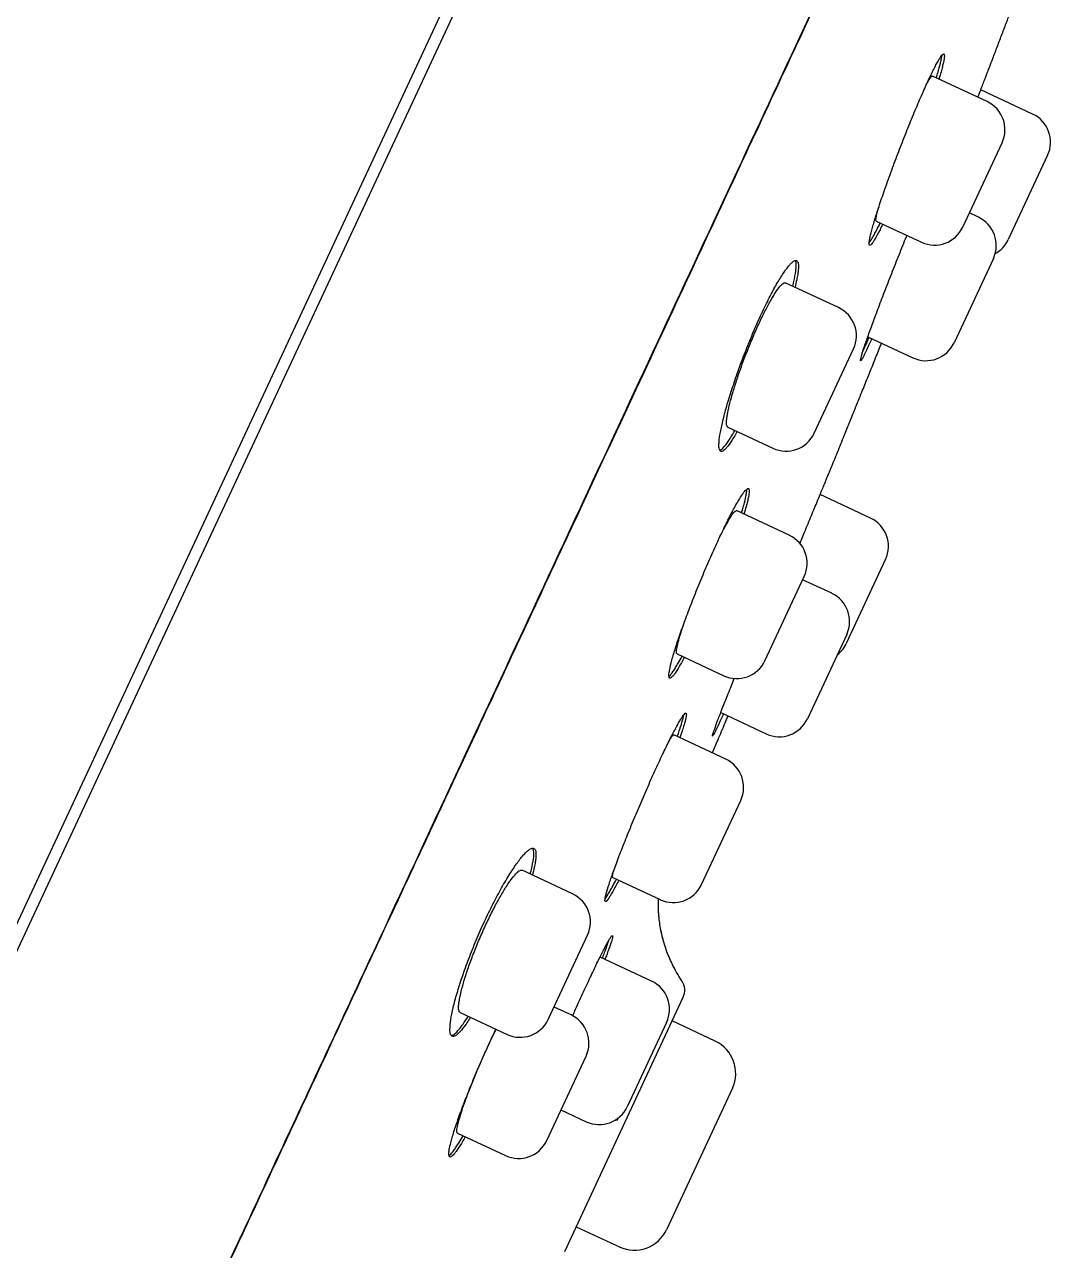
# Model space of a CAD drawing. Header units: millimetres. Extents: x 863 to 5283, y 810 to 2397.
# Drawn here: x 1731.287 to 1733.141, y 1442.473 to 1444.687 of the extents above; entities that cross this region are included whole.
import ezdxf

# ---------------------------------------------------------------- set-up
doc = ezdxf.new("R2010")
doc.units = ezdxf.units.MM
doc.layers.add('Wbudowane', color=175, linetype='Continuous')

# ---------------------------------------------------------------- blocks, each defined once
blk = doc.blocks.new('Z$W@#14502')
for p, q in [((10.0425, 133.3138), (13.9443, 141.6812)), ((13.6656, 141.1336), (12.335, 138.28)), ((14.4163, 140.4691), (14.3175, 140.5152)), ((14.4985, 140.4467), (14.4047, 140.4903)), ((14.3723, 140.2425), (14.4433, 140.3947)), ((14.5255, 140.3722), (14.4545, 140.22)), ((14.2161, 140.2535), (14.2979, 140.2154)), ((14.4005, 140.2603), (14.3842, 140.268)), ((14.4276, 140.1859), (14.3566, 140.0337)), ((14.1479, 140.0971), (14.0518, 140.1418)), ((14.2009, 140.0445), (14.2822, 140.0066)), ((14.104, 139.8704), (14.175, 140.0226)), ((13.9479, 139.8813), (14.0295, 139.8433)), ((14.2057, 139.717), (14.1146, 139.7595)), ((14.0589, 139.6862), (13.9636, 139.7306)), ((14.2328, 139.6426), (14.1618, 139.4903)), ((14.015, 139.4595), (14.086, 139.6118)), ((14.1357, 139.5812), (14.0831, 139.6057)), ((14.1628, 139.5068), (14.0918, 139.3545)), ((13.8562, 139.4718), (13.9405, 139.4324)), ((13.9351, 139.3658), (14.0174, 139.3274)), ((13.9442, 139.2817), (13.8504, 139.3255)), ((13.9003, 139.0551), (13.9713, 139.2073)), ((13.6675, 139.0384), (13.5762, 139.081)), ((13.7402, 139.0679), (13.8259, 139.028)), ((13.6235, 138.8117), (13.6945, 138.964)), ((13.8102, 138.8808), (13.7172, 138.9242)), ((13.2881, 138.8909), (13.2909, 138.897)), ((13.6648, 138.8198), (13.634, 138.8341)), ((13.6533, 138.3928), (13.8673, 138.8519)), ((13.4645, 138.8241), (13.5491, 138.7847)), ((13.8373, 138.8064), (13.7663, 138.6541)), ((13.9252, 138.7726), (13.8473, 138.8089)), ((13.6209, 138.5931), (13.6919, 138.7453)), ((13.9562, 138.6875), (13.837, 138.4319)), ((13.6466, 138.6482), (13.6919, 138.627)), ((13.4598, 138.6064), (13.5465, 138.566)), ((13.674, 138.4373), (13.752, 138.401))]:
    blk.add_line(p, q)
for centre, radius, start, end in [((14.3926, 140.4184), 0.056, 335, 65), ((14.4748, 140.3959), 0.056, 335, 65), ((14.3769, 140.2096), 0.056, 335, 65), ((14.3216, 140.2661), 0.056, 245, 335), ((14.4038, 140.2436), 0.056, 298.8812, 335), ((14.1242, 140.0463), 0.056, 335, 65), ((14.3059, 140.0573), 0.056, 245, 335), ((14.0532, 139.894), 0.056, 245, 335), ((14.182, 139.6663), 0.056, 335, 65), ((14.0352, 139.6354), 0.056, 335, 65), ((14.112, 139.5304), 0.056, 335, 65), ((14.111, 139.514), 0.056, 308.2345, 335), ((13.9642, 139.4832), 0.056, 245, 335), ((14.041, 139.3782), 0.056, 245, 335), ((13.9205, 139.231), 0.056, 335, 65), ((13.8495, 139.0787), 0.056, 245, 335), ((13.6438, 138.9877), 0.056, 335, 65), ((13.7866, 138.8301), 0.056, 335, 65), ((13.8401, 138.8645), 0.03, 334.9999, 33.9377), ((13.5728, 138.8354), 0.056, 245, 335), ((13.6411, 138.769), 0.056, 335, 65), ((13.8982, 138.7145), 0.064, 335, 65), ((13.7156, 138.6778), 0.056, 245, 335), ((13.5701, 138.6167), 0.056, 245, 335), ((13.779, 138.459), 0.064, 245, 335)]:
    blk.add_arc(centre, radius, start, end)
for points, knots in [([(10.7566, 133.4578), (10.7566, 133.4578), (10.7566, 133.4579), (10.7568, 133.4583), (10.7577, 133.4602), (10.7611, 133.4676), (10.7699, 133.4865), (10.784, 133.5166), (10.8027, 133.5568), (10.8248, 133.6041), (10.8491, 133.6562), (10.8755, 133.713), (10.9054, 133.777), (10.9388, 133.8486), (10.9742, 133.9244), (11.0048, 133.9902), (11.0272, 134.0381), (11.0394, 134.0642), (11.0479, 134.0824), (11.057, 134.1021), (11.0712, 134.1325), (11.0931, 134.1795), (11.1193, 134.2357), (11.1472, 134.2954), (11.1761, 134.3575), (11.2113, 134.4329), (11.2559, 134.5287), (11.3094, 134.6436), (11.3712, 134.7762), (11.4374, 134.9182), (11.5095, 135.0728), (11.5852, 135.2353), (11.6673, 135.4115), (11.7529, 135.5952), (11.8448, 135.7925), (11.9443, 136.0059), (12.03, 136.1898), (12.1, 136.3401), (12.1409, 136.4279), (12.1728, 136.4961), (12.1926, 136.5386), (12.2117, 136.5796), (12.2329, 136.6253), (12.2656, 136.6954), (12.3165, 136.8044), (12.4069, 136.9984), (12.5296, 137.2617), (12.6759, 137.5755), (12.8277, 137.9014), (12.9839, 138.2365), (13.138, 138.567), (13.2614, 138.8318), (13.3423, 139.0055), (13.3859, 139.0988), (13.4125, 139.1559), (13.4373, 139.2093), (13.4644, 139.2673), (13.512, 139.3694), (13.578, 139.511), (13.6717, 139.7121), (13.7729, 139.9292), (13.8799, 140.1587), (13.979, 140.3714), (14.0693, 140.5651), (14.1466, 140.731), (14.2008, 140.8472), (14.2359, 140.9227), (14.2595, 140.9732), (14.2843, 141.0265), (14.3153, 141.0928), (14.3346, 141.1343), (14.347, 141.161)], [0, 0, 0, 0, 0.003912, 0.008059, 0.017229, 0.04406, 0.073233, 0.102451, 0.13115, 0.157102, 0.179165, 0.199447, 0.219812, 0.239559, 0.257449, 0.273451, 0.280966, 0.285329, 0.288107, 0.290934, 0.295923, 0.304046, 0.314681, 0.322748, 0.331116, 0.341654, 0.354001, 0.36887, 0.384512, 0.400799, 0.41665, 0.434494, 0.451638, 0.470275, 0.489167, 0.509363, 0.531857, 0.54161, 0.55199, 0.556657, 0.560857, 0.563959, 0.568187, 0.573697, 0.58366, 0.598755, 0.627971, 0.657092, 0.686051, 0.718511, 0.750155, 0.777919, 0.792223, 0.798583, 0.804, 0.808176, 0.813518, 0.820242, 0.836801, 0.853293, 0.877005, 0.898457, 0.919114, 0.938823, 0.955679, 0.969161, 0.974587, 0.979357, 0.984977, 0.991938, 1, 1, 1, 1]), ([(13.8536, 140.1044), (13.9002, 140.2044), (13.9456, 140.3017), (14.0337, 140.4907), (14.0764, 140.5823), (14.1589, 140.7593), (14.1987, 140.8446), (14.2752, 141.0089), (14.312, 141.0878), (14.3474, 141.1636)], [0, 0, 0, 0, 0.25, 0.25, 0.5, 0.5, 0.75, 0.75, 1, 1, 1, 1]), ([(14.421, 140.5324), (14.423, 140.5378), (14.4274, 140.5492), (14.435, 140.5693), (14.4434, 140.5913), (14.4518, 140.6134), (14.4601, 140.6355), (14.4684, 140.6575), (14.4766, 140.6793), (14.4825, 140.695), (14.4856, 140.7034), (14.4861, 140.7046)], [0, 0, 0, 0, 0.0846519, 0.2136323, 0.3423034, 0.4706626, 0.5987073, 0.7264347, 0.8538423, 0.9786608, 1, 1, 1, 1]), ([(14.2599, 140.3876), (14.2643, 140.399), (14.2688, 140.4102), (14.2754, 140.4267), (14.2776, 140.4321), (14.282, 140.4429), (14.2843, 140.4483), (14.2908, 140.4638), (14.295, 140.4736), (14.3011, 140.4874), (14.3031, 140.4919), (14.307, 140.5005), (14.3088, 140.5046), (14.3142, 140.5162), (14.3176, 140.5231), (14.3222, 140.5321), (14.3236, 140.5349), (14.3264, 140.5399), (14.3289, 140.5444), (14.331, 140.5479), (14.333, 140.5508), (14.3339, 140.5521), (14.3363, 140.5548), (14.3374, 140.5556), (14.3385, 140.555), (14.3388, 140.5546), (14.3391, 140.5531), (14.3391, 140.5521), (14.3389, 140.5482), (14.3383, 140.5446), (14.3368, 140.5376), (14.3362, 140.535), (14.3348, 140.5294), (14.334, 140.5263), (14.3319, 140.5189), (14.3307, 140.5145), (14.3292, 140.5097)], [0, 0, 0, 0, 0.086018, 0.086018, 0.129028, 0.129028, 0.172037, 0.172037, 0.258055, 0.258055, 0.301064, 0.301064, 0.344074, 0.344074, 0.430092, 0.430092, 0.473101, 0.473101, 0.51611, 0.55912, 0.55912, 0.602129, 0.602129, 0.688147, 0.688147, 0.731156, 0.731156, 0.774166, 0.774166, 0.860184, 0.860184, 0.903193, 0.903193, 0.946203, 0.946203, 1, 1, 1, 1]), ([(14.3246, 140.5119), (14.3249, 140.5128), (14.3251, 140.5137), (14.3265, 140.5183), (14.3275, 140.5218), (14.3303, 140.5317), (14.3317, 140.5373), (14.3332, 140.5443), (14.3336, 140.5464), (14.3342, 140.55), (14.3344, 140.5514), (14.3344, 140.5527)], [0, 0, 0, 0, 0.0451023, 0.0451023, 0.2385838, 0.2385838, 0.6255468, 0.6255468, 0.8190283, 0.8190283, 1, 1, 1, 1]), ([(14.3073, 140.5013), (14.3084, 140.5034), (14.3095, 140.5052), (14.3113, 140.5083), (14.3121, 140.5096), (14.3136, 140.5119), (14.3143, 140.5128), (14.3161, 140.5149), (14.3169, 140.5155), (14.3175, 140.5152)], [0, 0, 0, 0, 0.209883, 0.209883, 0.408065, 0.408065, 0.606248, 0.606248, 1, 1, 1, 1]), ([(14.3996, 140.4769), (14.4002, 140.4786), (14.4008, 140.4801), (14.4045, 140.4897), (14.4073, 140.4968), (14.4109, 140.5063), (14.4121, 140.5093), (14.4141, 140.5146), (14.416, 140.5195), (14.4175, 140.5233), (14.4187, 140.5266), (14.4193, 140.528), (14.4206, 140.5313), (14.421, 140.5324), (14.421, 140.5324), (14.421, 140.5324), (14.4209, 140.5323)], [0, 0, 0, 0, 0.04434, 0.04434, 0.271652, 0.271652, 0.385308, 0.385308, 0.498964, 0.61262, 0.61262, 0.726276, 0.726276, 0.953588, 0.953588, 1, 1, 1, 1]), ([(14.2278, 140.2481), (14.2274, 140.2471), (14.2269, 140.2462), (14.2248, 140.2418), (14.2232, 140.2386), (14.2186, 140.2296), (14.2159, 140.2246), (14.2124, 140.2185), (14.2113, 140.2168), (14.2093, 140.2138), (14.2084, 140.2126), (14.2061, 140.2098), (14.2049, 140.2091), (14.2034, 140.2098), (14.2031, 140.2113), (14.2034, 140.2151), (14.2035, 140.2166), (14.2041, 140.2203), (14.2045, 140.2224), (14.206, 140.2293), (14.2074, 140.235), (14.2102, 140.2448), (14.2112, 140.2483), (14.2134, 140.2558), (14.2146, 140.2597), (14.2184, 140.272), (14.2213, 140.2809), (14.2262, 140.2953), (14.2279, 140.3003), (14.2314, 140.3105), (14.2351, 140.3208), (14.2389, 140.3315), (14.2429, 140.3424), (14.2449, 140.348), (14.2512, 140.3648), (14.2555, 140.3761), (14.2599, 140.3876)], [0, 0, 0, 0, 0.0111233, 0.0111233, 0.0541179, 0.0541179, 0.1401072, 0.1401072, 0.1831018, 0.1831018, 0.2260965, 0.2260965, 0.3120857, 0.3120857, 0.398075, 0.398075, 0.4410697, 0.4410697, 0.4840643, 0.4840643, 0.5700536, 0.5700536, 0.6130482, 0.6130482, 0.6560429, 0.6560429, 0.7420322, 0.7420322, 0.7850268, 0.7850268, 0.8280214, 0.8710161, 0.8710161, 0.9140107, 0.9140107, 1, 1, 1, 1]), ([(14.2162, 140.2535), (14.2162, 140.2535), (14.2162, 140.2535), (14.2159, 140.2536), (14.2157, 140.254), (14.2155, 140.2551), (14.2154, 140.2559), (14.2156, 140.2588), (14.216, 140.2615), (14.2172, 140.2668), (14.2176, 140.2688), (14.2183, 140.2712), (14.2183, 140.2714), (14.2184, 140.2717)], [0, 0, 0, 0, 0.003471, 0.003471, 0.198017, 0.198017, 0.392564, 0.392564, 0.781656, 0.781656, 0.976203, 0.976203, 1, 1, 1, 1]), ([(14.2033, 140.2141), (14.2048, 140.2159), (14.2067, 140.2187), (14.2101, 140.2245), (14.2114, 140.2268), (14.2141, 140.2319), (14.2156, 140.2346), (14.219, 140.2414), (14.2211, 140.2456), (14.2233, 140.2502)], [0, 0, 0, 0, 0.367567, 0.367567, 0.560493, 0.560493, 0.753419, 0.753419, 1, 1, 1, 1]), ([(14.2506, 140.1758), (14.2551, 140.1872), (14.2596, 140.1983), (14.2662, 140.2148), (14.2684, 140.2203), (14.2709, 140.2263), (14.2711, 140.227), (14.2714, 140.2277)], [0, 0, 0, 0, 0.639212, 0.639212, 0.958817, 0.958817, 1, 1, 1, 1]), ([(13.9808, 140.0205), (13.9853, 140.0319), (13.9899, 140.0431), (13.9969, 140.0595), (13.9992, 140.0649), (14.004, 140.0756), (14.0064, 140.0808), (14.0135, 140.0961), (14.0182, 140.1057), (14.0251, 140.1192), (14.0274, 140.1236), (14.0319, 140.1319), (14.034, 140.1358), (14.0404, 140.1469), (14.0445, 140.1535), (14.0501, 140.162), (14.052, 140.1646), (14.0554, 140.1693), (14.0587, 140.1734), (14.0616, 140.1765), (14.0643, 140.179), (14.0655, 140.1801), (14.069, 140.1823), (14.0709, 140.1827), (14.073, 140.1816), (14.0736, 140.181), (14.0746, 140.1792), (14.0749, 140.178), (14.0756, 140.1738), (14.0757, 140.1699), (14.075, 140.1625), (14.0746, 140.1598), (14.0737, 140.154), (14.0731, 140.1508), (14.0715, 140.1432), (14.0705, 140.1386), (14.0693, 140.1337)], [0, 0, 0, 0, 0.085982, 0.085982, 0.128973, 0.128973, 0.171964, 0.171964, 0.257947, 0.257947, 0.300938, 0.300938, 0.343929, 0.343929, 0.429911, 0.429911, 0.472902, 0.472902, 0.515893, 0.558884, 0.558884, 0.601875, 0.601875, 0.687858, 0.687858, 0.730849, 0.730849, 0.77384, 0.77384, 0.859822, 0.859822, 0.902813, 0.902813, 0.945804, 0.945804, 1, 1, 1, 1]), ([(14.0651, 140.1357), (14.0653, 140.1366), (14.0656, 140.1376), (14.0667, 140.1423), (14.0676, 140.1459), (14.0697, 140.1561), (14.0706, 140.1619), (14.0713, 140.1692), (14.0715, 140.1714), (14.0715, 140.1754), (14.0714, 140.177), (14.0709, 140.18), (14.0705, 140.1813), (14.0699, 140.1822)], [0, 0, 0, 0, 0.038451, 0.038451, 0.195623, 0.195623, 0.509968, 0.509968, 0.667141, 0.667141, 0.824314, 0.824314, 1, 1, 1, 1]), ([(14.2079, 140.0412), (14.2075, 140.0403), (14.2071, 140.0394), (14.2052, 140.035), (14.2037, 140.0317), (14.1995, 140.0225), (14.1971, 140.0173), (14.194, 140.0111), (14.1931, 140.0092), (14.1915, 140.0061), (14.1907, 140.0048), (14.1889, 140.0018), (14.1881, 140.0008), (14.1876, 140.0011), (14.1875, 140.0014), (14.1876, 140.0027), (14.1879, 140.0045), (14.1887, 140.0074), (14.1896, 140.0108), (14.1902, 140.0128), (14.1923, 140.0195), (14.1941, 140.025), (14.1974, 140.0346), (14.1986, 140.038), (14.2011, 140.0453), (14.2025, 140.0492), (14.2069, 140.0613), (14.2101, 140.07), (14.2154, 140.0843), (14.2172, 140.0892), (14.221, 140.0992), (14.2248, 140.1094), (14.2289, 140.1201), (14.2331, 140.1309), (14.2352, 140.1364), (14.2417, 140.1531), (14.2461, 140.1644), (14.2506, 140.1758)], [0, 0, 0, 0, 0.010654, 0.010654, 0.053669, 0.053669, 0.139699, 0.139699, 0.182714, 0.182714, 0.225729, 0.225729, 0.311759, 0.311759, 0.354774, 0.354774, 0.397789, 0.440804, 0.440804, 0.483819, 0.483819, 0.569849, 0.569849, 0.612864, 0.612864, 0.655879, 0.655879, 0.74191, 0.74191, 0.784925, 0.784925, 0.82794, 0.870955, 0.870955, 0.91397, 0.91397, 1, 1, 1, 1]), ([(13.9479, 139.8813), (13.9479, 139.8814), (13.9479, 139.8814), (13.9469, 139.8819), (13.9462, 139.8832), (13.9455, 139.8875), (13.9455, 139.8905), (13.946, 139.896), (13.9463, 139.8981), (13.947, 139.9026), (13.9474, 139.905), (13.9489, 139.9126), (13.9502, 139.9184), (13.9534, 139.9312), (13.9553, 139.9381), (13.9586, 139.9491), (13.9598, 139.9529), (13.9622, 139.9606), (13.9635, 139.9647), (13.9676, 139.9768), (13.9704, 139.9851), (13.9751, 139.9978), (13.9767, 140.0021), (13.9799, 140.0107), (13.9816, 140.015), (13.9867, 140.0278), (13.9901, 140.0362), (13.9955, 140.0487), (13.9973, 140.0529), (14.0009, 140.0609), (14.0044, 140.0688), (14.008, 140.0763), (14.0115, 140.0836), (14.0133, 140.0872), (14.0185, 140.0975), (14.0218, 140.1037), (14.0266, 140.1122), (14.0281, 140.1149), (14.0312, 140.1199), (14.0326, 140.1222), (14.0368, 140.1287), (14.0394, 140.1322), (14.0428, 140.1364), (14.0439, 140.1376), (14.046, 140.1395), (14.0469, 140.1403), (14.0494, 140.142), (14.0508, 140.1423), (14.0518, 140.1418)], [0, 0, 0, 0, 0.001123, 0.001123, 0.063598, 0.063598, 0.126072, 0.126072, 0.157309, 0.157309, 0.188546, 0.188546, 0.25102, 0.25102, 0.313494, 0.313494, 0.344731, 0.344731, 0.375969, 0.375969, 0.438443, 0.438443, 0.46968, 0.46968, 0.500917, 0.500917, 0.563391, 0.563391, 0.594628, 0.594628, 0.625865, 0.657102, 0.657102, 0.688339, 0.688339, 0.750814, 0.750814, 0.782051, 0.782051, 0.813288, 0.813288, 0.875762, 0.875762, 0.906999, 0.906999, 0.938236, 0.938236, 1, 1, 1, 1]), ([(13.5823, 139.5224), (13.6292, 139.6232), (13.6754, 139.7223), (13.766, 139.9165), (13.8103, 140.0116), (13.8536, 140.1044)], [0, 0, 0, 0, 0.5, 0.5, 1, 1, 1, 1]), ([(14.1318, 139.8011), (14.136, 139.8113), (14.1432, 139.8291), (14.1553, 139.8588), (14.1674, 139.8885), (14.1794, 139.9183), (14.1909, 139.9467), (14.2019, 139.9739), (14.2123, 139.9998), (14.2202, 140.0195), (14.2246, 140.0305), (14.2256, 140.033)], [0, 0, 0, 0, 0.1197279, 0.2486432, 0.3772874, 0.5056563, 0.6337458, 0.7455918, 0.857218, 0.9686218, 1, 1, 1, 1]), ([(14.1922, 140.019), (14.1926, 140.02), (14.1932, 140.0211), (14.1949, 140.0248), (14.1962, 140.0277), (14.1993, 140.0346), (14.2012, 140.0388), (14.2032, 140.0434)], [0, 0, 0, 0, 0.161567, 0.161567, 0.53146, 0.53146, 1, 1, 1, 1]), ([(13.9649, 139.8734), (13.9644, 139.8724), (13.9638, 139.8714), (13.9613, 139.8671), (13.9594, 139.864), (13.9541, 139.8554), (13.9508, 139.8507), (13.9464, 139.8451), (13.945, 139.8435), (13.9425, 139.8409), (13.9401, 139.8388), (13.9382, 139.8378), (13.9364, 139.8373), (13.9356, 139.8374), (13.9336, 139.8384), (13.9327, 139.8402), (13.932, 139.8445), (13.9319, 139.8461), (13.9319, 139.8501), (13.932, 139.8523), (13.9326, 139.8597), (13.9334, 139.8656), (13.9353, 139.8758), (13.936, 139.8794), (13.9377, 139.8871), (13.9387, 139.8911), (13.9418, 139.9037), (13.9442, 139.9128), (13.9485, 139.9275), (13.95, 139.9326), (13.9532, 139.9428), (13.9565, 139.9533), (13.9602, 139.9641), (13.9639, 139.9751), (13.9659, 139.9807), (13.972, 139.9977), (13.9763, 140.0091), (13.9808, 140.0205)], [0, 0, 0, 0, 0.0123802, 0.0123802, 0.0553202, 0.0553202, 0.1412002, 0.1412002, 0.1841402, 0.1841402, 0.2270801, 0.2700201, 0.2700201, 0.3129601, 0.3129601, 0.3988401, 0.3988401, 0.4417801, 0.4417801, 0.4847201, 0.4847201, 0.5706001, 0.5706001, 0.6135401, 0.6135401, 0.6564801, 0.6564801, 0.74236, 0.74236, 0.7853, 0.7853, 0.82824, 0.87118, 0.87118, 0.91412, 0.91412, 1, 1, 1, 1]), ([(13.9333, 139.8395), (13.9342, 139.8397), (13.9351, 139.8402), (13.9383, 139.8425), (13.9408, 139.8451), (13.9451, 139.8506), (13.9467, 139.8528), (13.95, 139.8575), (13.9517, 139.8602), (13.9558, 139.8667), (13.9582, 139.8708), (13.9608, 139.8754)], [0, 0, 0, 0, 0.151742, 0.151742, 0.471515, 0.471515, 0.631401, 0.631401, 0.791288, 0.791288, 1, 1, 1, 1]), ([(14.0782, 139.6713), (14.0793, 139.6741), (14.0805, 139.6768), (14.0838, 139.685), (14.086, 139.6903), (14.0924, 139.7058), (14.0965, 139.7157), (14.1023, 139.7296), (14.1041, 139.7341), (14.1078, 139.7429), (14.1095, 139.747), (14.1144, 139.7589), (14.1173, 139.7659), (14.1212, 139.7753), (14.1224, 139.7783), (14.1246, 139.7835), (14.1265, 139.7883), (14.1281, 139.7921), (14.1294, 139.7953), (14.13, 139.7967), (14.1314, 139.8), (14.1318, 139.8011), (14.1318, 139.8011), (14.1317, 139.8009), (14.1315, 139.8004)], [0, 0, 0, 0, 0.0352596, 0.0352596, 0.1045356, 0.1045356, 0.2430878, 0.2430878, 0.3123639, 0.3123639, 0.38164, 0.38164, 0.5201921, 0.5201921, 0.5894682, 0.5894682, 0.6587443, 0.7280203, 0.7280203, 0.7972964, 0.7972964, 0.9358486, 0.9358486, 1, 1, 1, 1]), ([(13.8996, 139.606), (13.9043, 139.6173), (13.909, 139.6284), (13.9161, 139.6447), (13.9185, 139.65), (13.9232, 139.6607), (13.9256, 139.6659), (13.9326, 139.6812), (13.9372, 139.6909), (13.9438, 139.7045), (13.9459, 139.7089), (13.9502, 139.7173), (13.9522, 139.7213), (13.9581, 139.7327), (13.9618, 139.7394), (13.9669, 139.7482), (13.9685, 139.7509), (13.9715, 139.7558), (13.9744, 139.7601), (13.9768, 139.7635), (13.979, 139.7663), (13.9801, 139.7674), (13.9828, 139.77), (13.9842, 139.7707), (13.9856, 139.77), (13.9859, 139.7695), (13.9864, 139.768), (13.9865, 139.7669), (13.9865, 139.763), (13.986, 139.7593), (13.9846, 139.7523), (13.984, 139.7497), (13.9827, 139.744), (13.9819, 139.741), (13.9798, 139.7336), (13.9785, 139.7291), (13.977, 139.7243)], [0, 0, 0, 0, 0.085985, 0.085985, 0.128977, 0.128977, 0.17197, 0.17197, 0.257954, 0.257954, 0.300947, 0.300947, 0.343939, 0.343939, 0.429924, 0.429924, 0.472916, 0.472916, 0.515909, 0.558901, 0.558901, 0.601894, 0.601894, 0.687879, 0.687879, 0.730871, 0.730871, 0.773863, 0.773863, 0.859848, 0.859848, 0.902841, 0.902841, 0.945833, 0.945833, 1, 1, 1, 1]), ([(13.9727, 139.7264), (13.973, 139.7273), (13.9732, 139.7282), (13.9746, 139.7329), (13.9757, 139.7364), (13.9784, 139.7462), (13.9798, 139.7519), (13.9812, 139.7589), (13.9815, 139.761), (13.982, 139.7647), (13.9821, 139.7663), (13.9821, 139.7682), (13.9821, 139.7688), (13.9821, 139.7693)], [0, 0, 0, 0, 0.04245, 0.04245, 0.217581, 0.217581, 0.567843, 0.567843, 0.742975, 0.742975, 0.918106, 0.918106, 1, 1, 1, 1]), ([(13.9324, 139.6806), (13.9351, 139.6862), (13.9378, 139.6915), (13.9418, 139.6992), (13.9432, 139.7019), (13.946, 139.707), (13.9474, 139.7094), (13.9512, 139.7161), (13.9535, 139.7198), (13.9565, 139.7242), (13.9574, 139.7254), (13.9591, 139.7276), (13.9599, 139.7284), (13.9619, 139.7304), (13.9629, 139.7309), (13.9637, 139.7306)], [0, 0, 0, 0, 0.174083, 0.174083, 0.277434, 0.277434, 0.380784, 0.380784, 0.587484, 0.587484, 0.690835, 0.690835, 0.794185, 0.794185, 1, 1, 1, 1]), ([(13.8695, 139.4655), (13.869, 139.4646), (13.8685, 139.4637), (13.8662, 139.4594), (13.8644, 139.4562), (13.8594, 139.4474), (13.8564, 139.4425), (13.8525, 139.4367), (13.8513, 139.435), (13.849, 139.4322), (13.848, 139.4311), (13.8453, 139.4284), (13.844, 139.4278), (13.8421, 139.4287), (13.8416, 139.4302), (13.8416, 139.4341), (13.8417, 139.4357), (13.8422, 139.4394), (13.8425, 139.4415), (13.8439, 139.4485), (13.8452, 139.4541), (13.8479, 139.464), (13.8489, 139.4675), (13.8512, 139.475), (13.8524, 139.4789), (13.8563, 139.4912), (13.8592, 139.5), (13.8642, 139.5144), (13.866, 139.5194), (13.8696, 139.5294), (13.8734, 139.5397), (13.8774, 139.5503), (13.8816, 139.5612), (13.8838, 139.5667), (13.8904, 139.5834), (13.8949, 139.5947), (13.8996, 139.606)], [0, 0, 0, 0, 0.011354, 0.011354, 0.054338, 0.054338, 0.140308, 0.140308, 0.183292, 0.183292, 0.226277, 0.226277, 0.312246, 0.312246, 0.398215, 0.398215, 0.4412, 0.4412, 0.484185, 0.484185, 0.570154, 0.570154, 0.613138, 0.613138, 0.656123, 0.656123, 0.742092, 0.742092, 0.785077, 0.785077, 0.828062, 0.871046, 0.871046, 0.914031, 0.914031, 1, 1, 1, 1]), ([(13.8562, 139.4717), (13.8562, 139.4717), (13.8562, 139.4717), (13.8558, 139.4719), (13.8556, 139.4723), (13.8552, 139.4735), (13.8551, 139.4743), (13.8551, 139.4772), (13.8555, 139.48), (13.8565, 139.4853), (13.857, 139.4873), (13.858, 139.4916), (13.8586, 139.4939), (13.8606, 139.5013), (13.8623, 139.5069), (13.866, 139.5187), (13.868, 139.5245), (13.8701, 139.5308)], [0, 0, 0, 0, 0.001437, 0.001437, 0.103818, 0.103818, 0.206199, 0.206199, 0.41096, 0.41096, 0.513341, 0.513341, 0.615722, 0.615722, 0.820483, 0.820483, 1, 1, 1, 1]), ([(13.8417, 139.4312), (13.8421, 139.4315), (13.8424, 139.4318), (13.8446, 139.4339), (13.8468, 139.4367), (13.8507, 139.4425), (13.8522, 139.4447), (13.8552, 139.4496), (13.8567, 139.4523), (13.8605, 139.4589), (13.8628, 139.4631), (13.8652, 139.4675)], [0, 0, 0, 0, 0.075436, 0.075436, 0.425466, 0.425466, 0.600482, 0.600482, 0.775497, 0.775497, 1, 1, 1, 1]), ([(13.94, 139.3635), (13.9396, 139.3626), (13.9392, 139.3617), (13.9373, 139.3573), (13.9358, 139.354), (13.9315, 139.3448), (13.9291, 139.3396), (13.9261, 139.3334), (13.9252, 139.3315), (13.9236, 139.3284), (13.9229, 139.3271), (13.9212, 139.324), (13.9204, 139.323), (13.9201, 139.3231), (13.9201, 139.3235), (13.9203, 139.3247), (13.9207, 139.3264), (13.9216, 139.3292), (13.9227, 139.3326), (13.9234, 139.3345), (13.9258, 139.3411), (13.9277, 139.3465), (13.9313, 139.3559), (13.9326, 139.3593), (13.9354, 139.3665), (13.9369, 139.3703), (13.9416, 139.3822), (13.945, 139.3909), (13.9507, 139.405), (13.9526, 139.4098), (13.9563, 139.4189), (13.958, 139.4231), (13.9597, 139.4273)], [0, 0, 0, 0, 0.012942, 0.012942, 0.065365, 0.065365, 0.17021, 0.17021, 0.222633, 0.222633, 0.275056, 0.275056, 0.379901, 0.379901, 0.432324, 0.432324, 0.484746, 0.537169, 0.537169, 0.589592, 0.589592, 0.694437, 0.694437, 0.74686, 0.74686, 0.799283, 0.799283, 0.904128, 0.904128, 0.956551, 0.956551, 1, 1, 1, 1]), ([(13.7894, 139.1995), (13.7942, 139.2107), (13.799, 139.2218), (13.8062, 139.238), (13.8085, 139.2434), (13.8133, 139.254), (13.8157, 139.2592), (13.8227, 139.2745), (13.8272, 139.2842), (13.8337, 139.2978), (13.8358, 139.3022), (13.84, 139.3107), (13.842, 139.3147), (13.8477, 139.3261), (13.8512, 139.333), (13.8561, 139.3419), (13.8576, 139.3446), (13.8604, 139.3496), (13.8631, 139.3541), (13.8653, 139.3575), (13.8673, 139.3604), (13.8682, 139.3617), (13.8706, 139.3645), (13.8717, 139.3652), (13.8727, 139.3648), (13.8729, 139.3643), (13.8731, 139.3629), (13.873, 139.3619), (13.8726, 139.3582), (13.8719, 139.3547), (13.87, 139.3479), (13.8693, 139.3453), (13.8676, 139.3398), (13.8667, 139.3368), (13.8643, 139.3296), (13.8628, 139.3252), (13.8612, 139.3205)], [0, 0, 0, 0, 0.085979, 0.085979, 0.128968, 0.128968, 0.171957, 0.171957, 0.257936, 0.257936, 0.300926, 0.300926, 0.343915, 0.343915, 0.429894, 0.429894, 0.472883, 0.472883, 0.515872, 0.558862, 0.558862, 0.601851, 0.601851, 0.68783, 0.68783, 0.730819, 0.730819, 0.773809, 0.773809, 0.859787, 0.859787, 0.902777, 0.902777, 0.945766, 0.945766, 1, 1, 1, 1]), ([(13.8567, 139.3225), (13.8571, 139.3235), (13.8574, 139.3244), (13.859, 139.3289), (13.8601, 139.3324), (13.8633, 139.3421), (13.8649, 139.3476), (13.8668, 139.3544), (13.8673, 139.3564), (13.868, 139.3596), (13.8682, 139.3607), (13.8683, 139.3618)], [0, 0, 0, 0, 0.048718, 0.048718, 0.248672, 0.248672, 0.648581, 0.648581, 0.848536, 0.848536, 1, 1, 1, 1]), ([(13.9201, 139.293), (13.9235, 139.3009), (13.9312, 139.3191), (13.9406, 139.3413), (13.9466, 139.3555), (13.9483, 139.3596)], [0, 0, 0, 0, 0.35792, 0.81731, 1, 1, 1, 1]), ([(13.8427, 139.3161), (13.8429, 139.3165), (13.8431, 139.3168), (13.8442, 139.3186), (13.845, 139.3199), (13.8466, 139.3221), (13.8472, 139.323), (13.849, 139.3251), (13.8499, 139.3257), (13.8504, 139.3255)], [0, 0, 0, 0, 0.046731, 0.046731, 0.285048, 0.285048, 0.523365, 0.523365, 1, 1, 1, 1]), ([(13.751, 139.0629), (13.7505, 139.062), (13.7501, 139.0611), (13.7478, 139.0568), (13.7461, 139.0536), (13.7414, 139.0447), (13.7385, 139.0397), (13.7349, 139.0337), (13.7338, 139.032), (13.7318, 139.029), (13.7309, 139.0278), (13.7285, 139.025), (13.7274, 139.0242), (13.7264, 139.0247), (13.7262, 139.0251), (13.726, 139.0265), (13.7261, 139.0285), (13.7266, 139.0315), (13.7273, 139.035), (13.7278, 139.037), (13.7296, 139.0439), (13.7313, 139.0493), (13.7344, 139.059), (13.7356, 139.0624), (13.7381, 139.0698), (13.7394, 139.0736), (13.7438, 139.0857), (13.747, 139.0945), (13.7524, 139.1087), (13.7543, 139.1136), (13.7582, 139.1235), (13.7622, 139.1337), (13.7664, 139.1442), (13.7708, 139.155), (13.773, 139.1605), (13.7799, 139.1771), (13.7846, 139.1882), (13.7894, 139.1995)], [0, 0, 0, 0, 0.010968, 0.010968, 0.053969, 0.053969, 0.139972, 0.139972, 0.182974, 0.182974, 0.225975, 0.225975, 0.311978, 0.311978, 0.354979, 0.354979, 0.397981, 0.440982, 0.440982, 0.483983, 0.483983, 0.569986, 0.569986, 0.612987, 0.612987, 0.655989, 0.655989, 0.741992, 0.741992, 0.784993, 0.784993, 0.827994, 0.870996, 0.870996, 0.913997, 0.913997, 1, 1, 1, 1]), ([(13.4971, 138.9634), (13.502, 138.9746), (13.507, 138.9857), (13.5146, 139.0018), (13.5172, 139.0071), (13.5224, 139.0175), (13.5251, 139.0227), (13.5329, 139.0377), (13.538, 139.047), (13.5456, 139.0602), (13.5481, 139.0644), (13.553, 139.0725), (13.5554, 139.0763), (13.5624, 139.0871), (13.5668, 139.0935), (13.5731, 139.1017), (13.5751, 139.1042), (13.5789, 139.1087), (13.5825, 139.1126), (13.5857, 139.1156), (13.5887, 139.118), (13.5901, 139.119), (13.5939, 139.1211), (13.596, 139.1214), (13.5984, 139.1203), (13.5991, 139.1196), (13.6002, 139.1178), (13.6006, 139.1166), (13.6015, 139.1123), (13.6016, 139.1085), (13.6009, 139.1011), (13.6005, 139.0984), (13.5996, 139.0926), (13.599, 139.0895), (13.5973, 139.0818), (13.5962, 139.0772), (13.5949, 139.0723)], [0, 0, 0, 0, 0.085903, 0.085903, 0.128855, 0.128855, 0.171806, 0.171806, 0.257709, 0.257709, 0.300661, 0.300661, 0.343612, 0.343612, 0.429516, 0.429516, 0.472467, 0.472467, 0.515419, 0.55837, 0.55837, 0.601322, 0.601322, 0.687225, 0.687225, 0.730176, 0.730176, 0.773128, 0.773128, 0.859031, 0.859031, 0.901983, 0.901983, 0.944934, 0.944934, 1, 1, 1, 1]), ([(13.591, 139.0741), (13.5913, 139.0751), (13.5915, 139.0761), (13.5928, 139.0809), (13.5936, 139.0845), (13.5958, 139.0946), (13.5968, 139.1004), (13.5975, 139.1077), (13.5976, 139.1099), (13.5976, 139.1138), (13.5974, 139.1155), (13.5968, 139.1187), (13.5963, 139.1201), (13.5955, 139.121)], [0, 0, 0, 0, 0.040495, 0.040495, 0.193784, 0.193784, 0.500363, 0.500363, 0.653653, 0.653653, 0.806942, 0.806942, 1, 1, 1, 1]), ([(13.4645, 138.8241), (13.4645, 138.8241), (13.4645, 138.8241), (13.4639, 138.8244), (13.4634, 138.8249), (13.4626, 138.8263), (13.4623, 138.8272), (13.4616, 138.8305), (13.4615, 138.8334), (13.4619, 138.839), (13.4622, 138.8411), (13.4628, 138.8455), (13.4632, 138.8479), (13.4647, 138.8556), (13.466, 138.8613), (13.4694, 138.8741), (13.4714, 138.8809), (13.4748, 138.8919), (13.476, 138.8956), (13.4786, 138.9033), (13.48, 138.9073), (13.4843, 138.9194), (13.4874, 138.9276), (13.4924, 138.9401), (13.4941, 138.9444), (13.4976, 138.9529), (13.4994, 138.9571), (13.5049, 138.9698), (13.5087, 138.9781), (13.5145, 138.9904), (13.5164, 138.9945), (13.5203, 139.0024), (13.5242, 139.0101), (13.5281, 139.0175), (13.5319, 139.0246), (13.5338, 139.0281), (13.5395, 139.0382), (13.5432, 139.0442), (13.5484, 139.0525), (13.5501, 139.0551), (13.5534, 139.06), (13.555, 139.0623), (13.5596, 139.0685), (13.5624, 139.0719), (13.5662, 139.0759), (13.5674, 139.077), (13.5696, 139.0789), (13.5707, 139.0797), (13.5735, 139.0813), (13.575, 139.0815), (13.5762, 139.081)], [0, 0, 0, 0, 0.000677, 0.000677, 0.031909, 0.031909, 0.06314, 0.06314, 0.125604, 0.125604, 0.156836, 0.156836, 0.188068, 0.188068, 0.250531, 0.250531, 0.312995, 0.312995, 0.344227, 0.344227, 0.375458, 0.375458, 0.437922, 0.437922, 0.469154, 0.469154, 0.500386, 0.500386, 0.562849, 0.562849, 0.594081, 0.594081, 0.625313, 0.656545, 0.656545, 0.687776, 0.687776, 0.75024, 0.75024, 0.781472, 0.781472, 0.812704, 0.812704, 0.875167, 0.875167, 0.906399, 0.906399, 0.937631, 0.937631, 1, 1, 1, 1]), ([(13.7402, 139.0679), (13.7402, 139.0679), (13.7402, 139.0679), (13.74, 139.068), (13.7398, 139.0684), (13.7397, 139.0694), (13.7397, 139.0702), (13.74, 139.073), (13.7406, 139.0756), (13.7416, 139.0795), (13.7417, 139.0799), (13.7418, 139.0803)], [0, 0, 0, 0, 0.001147, 0.001147, 0.236852, 0.236852, 0.472558, 0.472558, 0.943968, 0.943968, 1, 1, 1, 1]), ([(13.7263, 139.0297), (13.7278, 139.0316), (13.7295, 139.0342), (13.7329, 139.0396), (13.7342, 139.0419), (13.737, 139.0469), (13.7385, 139.0496), (13.7421, 139.0563), (13.7443, 139.0605), (13.7466, 139.065)], [0, 0, 0, 0, 0.347359, 0.347359, 0.546724, 0.546724, 0.746088, 0.746088, 1, 1, 1, 1]), ([(13.8329, 138.9493), (13.8323, 138.9514), (13.8292, 138.9623), (13.8249, 138.9825), (13.8225, 139.0072), (13.8224, 139.0229), (13.8226, 139.0295)], [0, 0, 0, 0, 0.082425, 0.421477, 0.753656, 1, 1, 1, 1]), ([(13.865, 138.8813), (13.8598, 138.889), (13.8516, 138.9029), (13.8399, 138.9277), (13.8314, 138.9529), (13.8254, 138.9792), (13.8226, 139.0047), (13.8223, 139.0215), (13.8226, 139.0295)], [0, 0, 0, 0, 0.161729, 0.334817, 0.507095, 0.678015, 0.845966, 1, 1, 1, 1]), ([(13.483, 138.8155), (13.4824, 138.8145), (13.4818, 138.8135), (13.4791, 138.8093), (13.477, 138.8062), (13.4712, 138.7979), (13.4677, 138.7933), (13.4628, 138.788), (13.4613, 138.7864), (13.4585, 138.7839), (13.4572, 138.7829), (13.4536, 138.7808), (13.4516, 138.7805), (13.4484, 138.782), (13.4474, 138.7838), (13.4464, 138.7882), (13.4462, 138.7899), (13.446, 138.7938), (13.4461, 138.7961), (13.4465, 138.8035), (13.4472, 138.8094), (13.4491, 138.8196), (13.4498, 138.8232), (13.4515, 138.8309), (13.4524, 138.835), (13.4556, 138.8475), (13.4581, 138.8566), (13.4626, 138.8712), (13.4642, 138.8762), (13.4675, 138.8864), (13.4711, 138.8968), (13.4749, 138.9076), (13.479, 138.9185), (13.4811, 138.924), (13.4877, 138.9408), (13.4923, 138.9521), (13.4971, 138.9634)], [0, 0, 0, 0, 0.012463, 0.012463, 0.0554, 0.0554, 0.141273, 0.141273, 0.184209, 0.184209, 0.227145, 0.227145, 0.313018, 0.313018, 0.398891, 0.398891, 0.441827, 0.441827, 0.484764, 0.484764, 0.570636, 0.570636, 0.613573, 0.613573, 0.656509, 0.656509, 0.742382, 0.742382, 0.785318, 0.785318, 0.828255, 0.871191, 0.871191, 0.914127, 0.914127, 1, 1, 1, 1]), ([(13.6678, 138.8183), (13.6696, 138.8222), (13.6713, 138.8262), (13.6755, 138.8355), (13.6779, 138.8408), (13.6827, 138.8514), (13.6851, 138.8567), (13.6922, 138.8719), (13.6966, 138.8816), (13.7031, 138.8952), (13.7052, 138.8996), (13.7093, 138.9081), (13.7112, 138.9122), (13.7168, 138.9237), (13.7203, 138.9305), (13.7249, 138.9396), (13.7264, 138.9424), (13.7291, 138.9474), (13.7315, 138.9519), (13.7336, 138.9555), (13.7354, 138.9585), (13.7362, 138.9597), (13.7383, 138.9627), (13.7392, 138.9636), (13.7399, 138.9633), (13.74, 138.9629), (13.74, 138.9616), (13.7398, 138.9607), (13.739, 138.9571), (13.738, 138.9537), (13.7359, 138.9471), (13.735, 138.9446), (13.7331, 138.9392), (13.732, 138.9362), (13.7294, 138.9291), (13.7278, 138.9248), (13.726, 138.9201)], [0, 0, 0, 0, 0.033017, 0.033017, 0.078494, 0.078494, 0.123972, 0.123972, 0.214927, 0.214927, 0.260404, 0.260404, 0.305882, 0.305882, 0.396837, 0.396837, 0.442314, 0.442314, 0.487792, 0.533269, 0.533269, 0.578747, 0.578747, 0.669702, 0.669702, 0.715179, 0.715179, 0.760657, 0.760657, 0.851612, 0.851612, 0.897089, 0.897089, 0.942567, 0.942567, 1, 1, 1, 1]), ([(13.7215, 138.9222), (13.7218, 138.9231), (13.7222, 138.924), (13.7239, 138.9285), (13.7252, 138.9319), (13.7287, 138.9414), (13.7306, 138.9468), (13.7325, 138.9525), (13.7328, 138.9537), (13.7332, 138.9548)], [0, 0, 0, 0, 0.064335, 0.064335, 0.327229, 0.327229, 0.853019, 0.853019, 1, 1, 1, 1]), ([(13.4484, 138.7826), (13.4486, 138.7826), (13.4487, 138.7826), (13.4499, 138.7828), (13.451, 138.7833), (13.4546, 138.7854), (13.4573, 138.7879), (13.4621, 138.7933), (13.4638, 138.7953), (13.4674, 138.7999), (13.4692, 138.8025), (13.4737, 138.8089), (13.4763, 138.8129), (13.4791, 138.8173)], [0, 0, 0, 0, 0.02591, 0.02591, 0.180413, 0.180413, 0.489417, 0.489417, 0.643919, 0.643919, 0.798421, 0.798421, 1, 1, 1, 1]), ([(13.5043, 138.7401), (13.5093, 138.7513), (13.5143, 138.7623), (13.5218, 138.7784), (13.5243, 138.7837), (13.5276, 138.7906), (13.5284, 138.7923), (13.5292, 138.794)], [0, 0, 0, 0, 0.60293, 0.60293, 0.904395, 0.904395, 1, 1, 1, 1]), ([(13.5072, 138.7465), (13.5099, 138.7527), (13.5127, 138.7588), (13.5175, 138.769), (13.5194, 138.7731), (13.5232, 138.7811), (13.5259, 138.7867), (13.5286, 138.7921), (13.5294, 138.7938)], [0, 0, 0, 0, 0.37753, 0.37753, 0.631187, 0.631187, 0.884844, 1, 1, 1, 1]), ([(13.4739, 138.5998), (13.4734, 138.5989), (13.4729, 138.598), (13.4704, 138.5938), (13.4685, 138.5906), (13.4632, 138.582), (13.46, 138.5772), (13.4558, 138.5715), (13.4545, 138.5699), (13.4521, 138.5671), (13.451, 138.566), (13.4481, 138.5635), (13.4466, 138.5629), (13.4446, 138.5639), (13.444, 138.5654), (13.4439, 138.5694), (13.444, 138.5709), (13.4445, 138.5746), (13.4448, 138.5767), (13.4461, 138.5837), (13.4475, 138.5893), (13.4503, 138.5991), (13.4513, 138.6026), (13.4536, 138.6101), (13.4548, 138.614), (13.4589, 138.6262), (13.462, 138.635), (13.4672, 138.6493), (13.469, 138.6542), (13.4728, 138.6642), (13.4768, 138.6744), (13.481, 138.685), (13.4854, 138.6957), (13.4876, 138.7012), (13.4946, 138.7178), (13.4994, 138.7289), (13.5043, 138.7401)], [0, 0, 0, 0, 0.011317, 0.011317, 0.054303, 0.054303, 0.140276, 0.140276, 0.183262, 0.183262, 0.226248, 0.226248, 0.312221, 0.312221, 0.398193, 0.398193, 0.441179, 0.441179, 0.484165, 0.484165, 0.570138, 0.570138, 0.613124, 0.613124, 0.65611, 0.65611, 0.742083, 0.742083, 0.785069, 0.785069, 0.828055, 0.871041, 0.871041, 0.914028, 0.914028, 1, 1, 1, 1]), ([(13.4598, 138.6064), (13.4598, 138.6064), (13.4598, 138.6064), (13.4594, 138.6066), (13.4591, 138.607), (13.4587, 138.6082), (13.4586, 138.609), (13.4585, 138.612), (13.4588, 138.6147), (13.4599, 138.62), (13.4603, 138.622), (13.4614, 138.6263), (13.462, 138.6286), (13.4641, 138.636), (13.4658, 138.6416), (13.4699, 138.654), (13.4723, 138.6607), (13.4762, 138.6714), (13.4776, 138.6751), (13.4805, 138.6827), (13.482, 138.6866), (13.4867, 138.6985), (13.49, 138.7066), (13.4952, 138.719), (13.497, 138.7232), (13.4998, 138.7298), (13.5009, 138.7322), (13.5019, 138.7346)], [0, 0, 0, 0, 0.000369, 0.000369, 0.06458, 0.06458, 0.128791, 0.128791, 0.257212, 0.257212, 0.321423, 0.321423, 0.385633, 0.385633, 0.514055, 0.514055, 0.642476, 0.642476, 0.706687, 0.706687, 0.770898, 0.770898, 0.899319, 0.899319, 0.96353, 0.96353, 1, 1, 1, 1]), ([(13.4442, 138.5658), (13.4447, 138.5662), (13.4453, 138.5666), (13.4478, 138.5688), (13.4502, 138.5715), (13.4544, 138.5772), (13.4559, 138.5793), (13.4591, 138.5842), (13.4608, 138.5868), (13.4648, 138.5933), (13.4672, 138.5974), (13.4697, 138.6018)], [0, 0, 0, 0, 0.106403, 0.106403, 0.444809, 0.444809, 0.614012, 0.614012, 0.783215, 0.783215, 1, 1, 1, 1]), ([(11.8911, 135.8936), (11.937, 135.9921), (11.9842, 136.0932), (12.0806, 136.3), (12.1299, 136.4058), (12.2303, 136.6212), (12.2814, 136.7309), (12.3851, 136.9534), (12.4377, 137.0662), (12.597, 137.4079), (12.7053, 137.6403), (12.8683, 137.9901), (12.9227, 138.1069), (13.0313, 138.3399), (13.0855, 138.4562), (13.1393, 138.5718)], [0, 0, 0, 0, 0.125, 0.125, 0.25, 0.25, 0.375, 0.375, 0.5, 0.5, 0.75, 0.75, 0.875, 0.875, 1, 1, 1, 1])]:
    blk.add_open_spline(points, degree=3, knots=knots)
for points in [[(13.2911, 138.8969), (13.3903, 139.1105), (13.4879, 139.3199), (13.5823, 139.5224)], [(13.9328, 139.3598), (13.9337, 139.3617), (13.9346, 139.3636), (13.9354, 139.3656)], [(13.1393, 138.5718), (13.1893, 138.6789), (13.2389, 138.7854), (13.2881, 138.8909)], [(13.748, 138.6291), (13.7487, 138.6307), (13.7494, 138.6322), (13.7501, 138.6337)]]:
    blk.add_open_spline(points, degree=3)

msp = doc.modelspace()

# ---------------------------------------------------------------- block references
at = {"layer": 'Wbudowane'}
msp.add_blockref('Z$W@#14502', (1718.6098, 1304.0786), dxfattribs=at)

doc.saveas('drawing.dxf')
